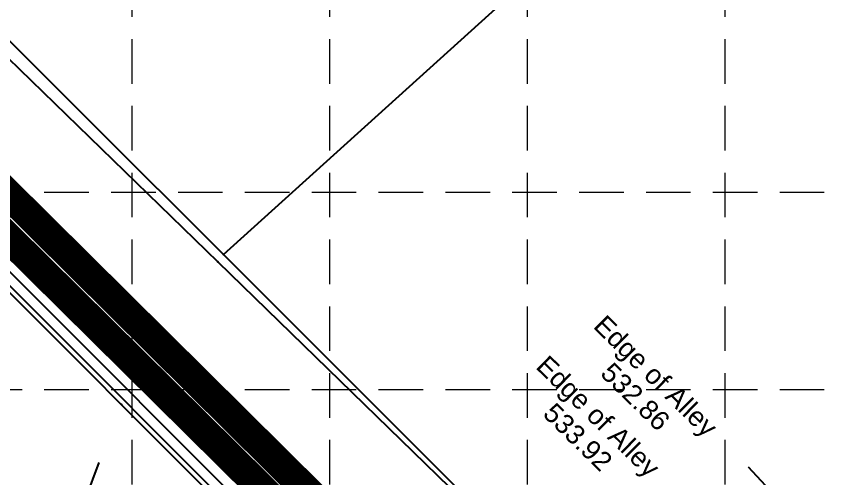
# Model space of a CAD drawing. Header units: inches. Extents: x 4833 to 5685, y 5436 to 5969.
# Drawn here: x 5344.1 to 5399.1, y 5723 to 5754.2 of the extents above; entities that cross this region are included whole.
import ezdxf
from ezdxf.enums import TextEntityAlignment as Align

# ---------------------------------------------------------------- set-up
doc = ezdxf.new("R2010")
doc.units = ezdxf.units.IN
doc.header["$LTSCALE"] = 20
doc.header["$MEASUREMENT"] = 0
for name, pattern in [('DASH', [1, 0.5, -0.5]), ('HIDDEN', [0.375, 0.25, -0.125]), ('LEADER_LINE', [2, 1, 1]), ('LONG_DASH', [1, 0.75, -0.25])]:
    doc.linetypes.add(name, pattern=pattern)
for name, color, linetype in [('1 LIMITS OF DISTURBANCE', 1, 'DASH'), ('20051228_SURVEY', 14, 'Continuous'), ('BOUNDARY', 14, 'Continuous'), ('GRID', 254, 'HIDDEN'), ('MOVE', 12, 'Continuous'), ('OTL_PARKING', 9, 'Continuous'), ('PROPOSED_GRADING', 14, 'Continuous'), ('SILT FENCE', 200, 'Continuous'), ('WALLS', 14, 'Continuous')]:
    doc.layers.add(name, color=color, linetype=linetype)
doc.styles.get("Standard").update_dxf_attribs({"font": 'ARIAL.TTF'})

msp = doc.modelspace()

# ---------------------------------------------------------------- linework, layer by layer
at = {"layer": '1 LIMITS OF DISTURBANCE', "const_width": 2, "flags": 128}
msp.add_lwpolyline([(5095.864, 5766.558), (5098.371, 5774.023), (5209.733, 5874.988), (5389.239, 5696.87), (5394.343, 5687.246), (5288.141, 5590.839), (5277.714, 5589.78), (5268.403, 5593.515)], close=True, dxfattribs=at)
at = {"layer": '20051228_SURVEY', "color": 7, "linetype": 'Continuous'}
for p, q in [((5318.5, 5775.691), (5357.685, 5737.631)), ((5352.052, 5731.997), (5312.856, 5770.231)), ((5357.685, 5737.631), (5387.24, 5708.879)), ((5385.054, 5699.583), (5352.052, 5731.997))]:
    msp.add_line(p, q, dxfattribs=at)
for p in [(5357.685, 5737.631), (5352.052, 5731.997), (5351.435, 5731.108)]:
    msp.add_point(p, dxfattribs=at)
at = {"layer": 'BOUNDARY', "color": 7, "linetype": 'Continuous', "flags": 128}
msp.add_lwpolyline([(5209.218, 5872.826), (5385.995, 5696.049)], dxfattribs=at)
at = {"layer": 'GRID', "color": 252, "linetype": 'HIDDEN', "lineweight": 0, "ltscale": 0.6}
for p, q in [((5351.904, 5955.136), (5351.904, 5489.577)), ((5365.204, 5955.136), (5365.204, 5489.577)), ((5378.504, 5955.136), (5378.504, 5489.577)), ((5391.804, 5955.136), (5391.804, 5489.577)), ((4846.504, 5742.336), (5671.104, 5742.336)), ((4846.504, 5729.036), (5671.104, 5729.036))]:
    msp.add_line(p, q, dxfattribs=at)
at = {"layer": 'MOVE', "color": 7, "linetype": 'Continuous', "flags": 128}
for points in [[(5393.421, 5702.765), (5181.289, 5914.897)], [(5315.284, 5766.76), (5350.639, 5731.405)], [(5350.639, 5731.405), (5385.995, 5696.049)]]:
    msp.add_lwpolyline(points, dxfattribs=at)
at = {"layer": 'MOVE', "color": 7, "linetype": 'DASH', "flags": 128}
msp.add_lwpolyline([(5120.683, 5777.771), (5208.871, 5858.581), (5367.091, 5700.362), (5278.903, 5619.552), (5120.683, 5777.771)], close=True, dxfattribs=at)
at = {"layer": 'MOVE', "color": 7, "linetype": 'Continuous'}
msp.add_lwpolyline([(5358.066, 5738.121), (5413.963, 5788.671)], dxfattribs=at)
for p in [(5358.066, 5738.121), (5350.639, 5731.405)]:
    msp.add_point(p, dxfattribs=at)
at = {"layer": 'OTL_PARKING', "color": 7, "linetype": 'Continuous'}
msp.add_line((5365.003, 5714.212), (5341.644, 5737.572), dxfattribs=at)
at = {"layer": 'PROPOSED_GRADING', "color": 35, "linetype": 'LONG_DASH'}
msp.add_line((5344.359, 5710.095), (5351.19, 5728.026), dxfattribs=at)
at = {"layer": 'PROPOSED_GRADING', "color": 7, "linetype": 'LEADER_LINE', "flags": 128}
msp.add_lwpolyline([(5387.929, 5694.818), (5394.85, 5703.933), (5396.281, 5706.035), (5397.362, 5708.112), (5398.093, 5710.164), (5398.474, 5712.19), (5398.505, 5714.19), (5398.185, 5716.165), (5397.516, 5718.115), (5396.497, 5720.04), (5395.127, 5721.939), (5393.408, 5723.812), (5393.408, 5723.812)], dxfattribs=at)
at = {"layer": 'PROPOSED_GRADING', "color": 7, "linetype": 'Continuous'}
msp.add_point((5351.19, 5728.026), dxfattribs=at)
at = {"layer": 'SILT FENCE', "const_width": 2, "flags": 128}
msp.add_lwpolyline([(5380.655, 5677.025), (5391.369, 5687.451), (5384.793, 5698.444), (5208.773, 5872.743)], dxfattribs=at)
at = {"layer": 'WALLS', "color": 7, "linetype": 'Continuous', "flags": 128}
for points in [[(5339.086, 5741.534), (5365.677, 5714.943)], [(5338.615, 5741.062), (5365.206, 5714.471), (5365.677, 5714.943)]]:
    msp.add_lwpolyline(points, dxfattribs=at)

# ---------------------------------------------------------------- texts
at = {"layer": 'PROPOSED_GRADING', "color": 35, "linetype": 'Continuous'}
for s, p in [('Edge of Alley', (5386.707, 5729.482)), ('Edge of Alley', (5382.836, 5726.763)), ('532.86', (5385.341, 5728.091)), ('533.92', (5381.469, 5725.372))]:
    msp.add_text(s, height=1.3, rotation=315.5151, dxfattribs=at).set_placement(p, align=Align.CENTER)

doc.saveas('drawing.dxf')
